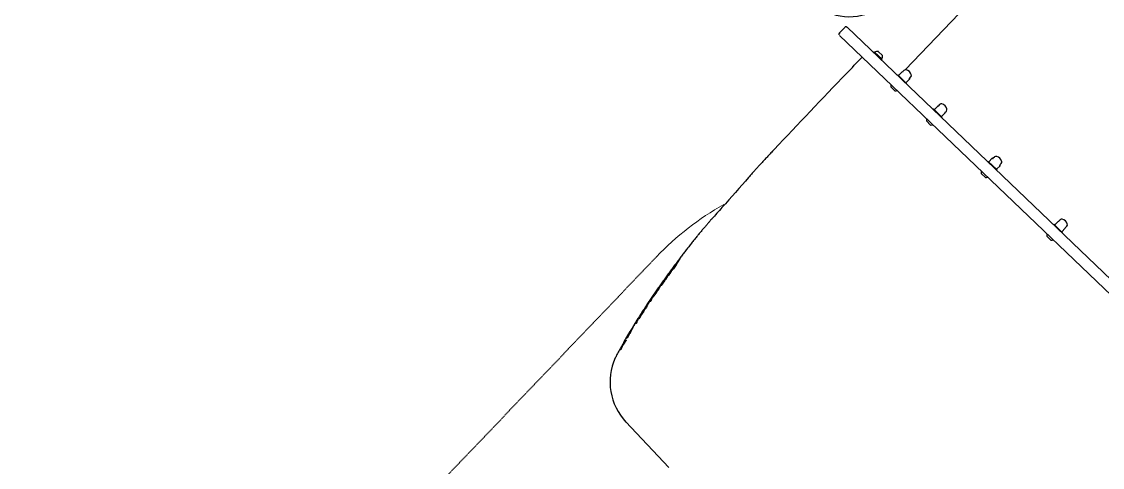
# Model space of a CAD drawing. Header units: millimetres. Extents: x 246416442 to 246896683, y 7418963194 to 7419503218.
# Drawn here: x 246833093 to 246834943, y 7419440846 to 7419441608 of the extents above; entities that cross this region are included whole.
import ezdxf

# ---------------------------------------------------------------- set-up
doc = ezdxf.new("R2010")
doc.units = ezdxf.units.MM
doc.linetypes.add('HIDDEN', pattern=[9.525, 6.35, -3.175])
for name, color, linetype in [('L-HS-CONCRETE PATH', 2, 'Continuous'), ('L-X-E-PLAY', 9, 'Continuous'), ('L-X-E-PLAY (FallZone)', 252, 'HIDDEN')]:
    doc.layers.add(name, color=color, linetype=linetype)

# ---------------------------------------------------------------- blocks, each defined once
blk = doc.blocks.new('Kubus Triple - Moduplay')
at = {"layer": 'L-X-E-PLAY', "lineweight": 25}
for p, q in [((-142157.1, -700479.5), (-142297.1, -700583.1)), ((-141789.1, -701329.2), (-142397.9, -700505.9)), ((-142386.8, -700493.9), (-142397.3, -700501.7)), ((-142382.6, -700494.5), (-141773.8, -701317.9)), ((-142345.4, -700543.2), (-142346.2, -700543.8)), ((-142332.9, -700560), (-142345.4, -700543.2)), ((-142343.5, -700544.2), (-142344.2, -700544.8)), ((-142343.5, -700544.2), (-142333.4, -700557.9)), ((-142337.3, -700544), (-142331.3, -700552.1)), ((-142334.1, -700558.4), (-142333.4, -700557.9)), ((-142333.7, -700560.6), (-142332.9, -700560)), ((-142299.4, -700583.9), (-142302.1, -700585.9)), ((-142311.2, -700589.5), (-142312, -700590.1)), ((-142298.7, -700606.4), (-142311.2, -700589.5)), ((-142303.1, -700585.7), (-142310, -700590.7)), ((-142302.8, -700585.7), (-142302.8, -700585.7)), ((-142302.8, -700585.7), (-142302.8, -700585.7)), ((-142299.5, -700604.9), (-142292.7, -700599.8)), ((-142292.6, -700598.8), (-142289.8, -700596.7)), ((-142292.6, -700599.5), (-142292.6, -700599.5)), ((-142320.5, -700615.6), (-142326.4, -700607.6)), ((-142299.5, -700606.9), (-142298.7, -700606.4)), ((-142261, -700657.3), (-142261.8, -700657.9)), ((-142248.6, -700674.2), (-142261, -700657.3)), ((-142252.9, -700653.6), (-142259.7, -700658.7)), ((-142249.2, -700651.7), (-142252, -700653.8)), ((-142270.3, -700683.5), (-142276.3, -700675.4)), ((-142249.4, -700672.6), (-142242.6, -700667.5)), ((-142249.3, -700674.8), (-142248.6, -700674.2)), ((-142242.5, -700666.6), (-142239.7, -700664.5)), ((-142183.9, -700761.7), (-142184.6, -700762.2)), ((-142171.4, -700778.6), (-142183.9, -700761.7)), ((-142176.1, -700757.5), (-142182.9, -700762.6)), ((-142172.1, -700756), (-142174.4, -700757.7)), ((-142164.9, -700770.6), (-142162.5, -700768.9)), ((-142193.2, -700787.8), (-142199.1, -700779.8)), ((-142172.2, -700779.1), (-142171.4, -700778.6)), ((-142172, -700777.4), (-142165.1, -700772.3)), ((-142758.5, -700862.3), (-142758.6, -700862.3)), ((-142750.7, -700855.2), (-142750.6, -700855.4)), ((-142745.5, -700849.7), (-142747.5, -700852)), ((-142744.4, -700849), (-142744.5, -700849)), ((-142742.2, -700847.2), (-142742.1, -700847.3)), ((-142775.1, -700878.5), (-142775.1, -700878.4)), ((-142768.1, -700872.3), (-142768, -700872.5)), ((-142079.6, -700881), (-142082.6, -700883.2)), ((-142792.3, -700896.3), (-142792.3, -700896.3)), ((-142784, -700888.2), (-142783.9, -700888.4)), ((-142091.5, -700886.6), (-142092.2, -700887.2)), ((-142079, -700903.5), (-142091.5, -700886.6)), ((-142083.2, -700883.2), (-142090, -700888.2)), ((-142080.1, -700901.7), (-142073.2, -700896.6)), ((-142073.1, -700896.1), (-142070.1, -700893.9)), ((-142809.9, -700915.5), (-142810, -700915.5)), ((-142100.8, -700912.8), (-142106.7, -700904.7)), ((-142079.8, -700904.1), (-142079, -700903.5)), ((-142824.1, -700930), (-142825.2, -700931.2)), ((-142823.6, -700929.8), (-142823.6, -700929.8)), ((-142815.3, -700921.5), (-142815.2, -700921.6)), ((-142841.2, -700950.3), (-142841.1, -700950.5)), ((-142839.1, -700947.6), (-142839.5, -700948)), ((-142837.1, -700945.6), (-142837.1, -700945.6)), ((-142850.4, -700960.5), (-142850.5, -700961.4)), ((-142850.5, -700961.6), (-142850.3, -700961.7)), ((-142870.6, -701095.7), (-142811.7, -701184.7))]:
    blk.add_line(p, q, dxfattribs=at)
for centre, radius, start, end in [((-142395.5, -700504.1), 3, 126.4798, 216.4798), ((-142385, -700496.3), 3, 36.4798, 126.4798), ((-142340, -700556.1), 12.4, 77.5582, 106.4798), ((-164495.4, -670645), 37201.6, 306.442, 306.50202), ((-142343.7, -700551.1), 12.4, 326.4798, 355.4014), ((-131069.7, -715936.2), 19088.5, 126.40059, 126.93866), ((-142297, -700587.1), 4, 64.0131, 126.4798), ((-142300.8, -700594.9), 12.7, 8.9465, 64.0131), ((-142308.8, -700584.2), 6, 216.4798, 244.2813), ((-142308.8, -700584.2), 6, 249.1633, 265.2561), ((-142309.8, -700590.9), 0.25, 126.4798, 216.4798), ((-142303, -700585.9), 0.25, 38.9249, 126.4798), ((-142292.8, -700599.6), 0.25, 306.4798, 34.0658), ((-142292.2, -700593.5), 4, 306.4798, 8.9465), ((-142314.1, -700608.6), 12.4, 157.249, 175.4014), ((-142317.8, -700603.5), 12.4, 257.5582, 275.7106), ((-142299.7, -700604.7), 0.25, 216.4798, 306.4798), ((-142259.6, -700658.9), 0.25, 126.4798, 216.4798), ((-142252.8, -700653.8), 0.25, 38.9602, 126.4798), ((-142252.2, -700653.4), 0.437, 220.7484, 289.6447), ((-142246.8, -700654.9), 4, 64.0131, 126.4798), ((-142250.6, -700662.7), 12.7, 8.9465, 64.0131), ((-142263.9, -700676.4), 12.4, 157.2623, 175.4014), ((-142249.6, -700672.4), 0.25, 216.4798, 306.4798), ((-142242.4, -700666.8), 0.172, 123.1397, 131.8025), ((-142242.2, -700666.9), 0.438, 143.3936, 212.1868), ((-142242.8, -700667.3), 0.25, 306.4798, 34.0329), ((-142242.1, -700661.3), 4, 306.4798, 8.9465), ((-142267.6, -700671.4), 12.4, 257.5582, 275.6984), ((-142182.8, -700762.8), 0.25, 126.4798, 216.4798), ((-142175.9, -700757.7), 0.25, 38.8185, 126.4798), ((-142175, -700756.9), 0.984, 238.9264, 247.6598), ((-142175, -700756.9), 0.984, 261.695, 305.97), ((-142169.7, -700759.2), 4, 64.0131, 126.4798), ((-142173.5, -700767), 12.7, 8.9465, 64.0131), ((-142164.9, -700765.7), 4, 306.4798, 8.9465), ((-142186.8, -700780.8), 12.4, 157.249, 175.4014), ((-142190.5, -700775.7), 12.4, 257.5582, 275.7106), ((-142172.1, -700777.1), 0.25, 216.4798, 306.4798), ((-142164.3, -700771.4), 0.983, 126.9757, 193.7092), ((-142165.3, -700772.1), 0.25, 306.4798, 34.1649), ((-142698.8, -700877.9), 53.3, 135.6647, 136.8353), ((-142698.8, -700877.9), 53.3, 132.5643, 133.647), ((-142728.6, -700899.1), 47.7, 129.6291, 145.886), ((-142784.4, -700838.6), 35.5, 315.1755, 325.9263), ((-142912.2, -700710.7), 216.9, 317.6652, 318.3209), ((-142750.6, -700855.1), 0.208, 137.8807, 215.8804), ((-142742, -700847), 0.203, 144.0092, 216.6222), ((-142742.3, -700847.4), 0.189, 331.8324, 37.8639), ((-141949.2, -701700.4), 1165.5, 135.157, 135.253), ((-142805.9, -700855.1), 39.2, 317.8969, 327.2892), ((-142751.1, -700883.3), 20, 147.4361, 147.6554), ((-142077.3, -700884.2), 4, 64.0131, 126.4798), ((-142081.1, -700892), 12.7, 8.9465, 64.0131), ((-142803.7, -700886.9), 15.4, 317.5101, 329.1002), ((-142799.1, -700875.8), 19.9, 304.5306, 320.1015), ((-142771.8, -700895.4), 13.9, 149.9054, 150.2379), ((-142089.9, -700888.4), 0.25, 126.4798, 216.4798), ((-142083, -700883.4), 0.25, 39.0461, 126.4798), ((-142073.4, -700896.4), 0.25, 306.4798, 33.9527), ((-142072.5, -700890.7), 4, 306.4798, 8.9465), ((-142056.7, -701609.5), 1024.5, 137.3669, 137.4646), ((-142826.7, -700899.2), 23.7, 318.2397, 335.8302), ((-142791.9, -700924.4), 20.4, 134.4081, 139.8873), ((-142793.6, -700922.9), 17.6, 134.675, 141.547), ((-142094.4, -700905.7), 12.4, 157.249, 175.4014), ((-142098.1, -700900.7), 12.4, 257.5582, 275.7106), ((-142080.2, -700901.5), 0.25, 216.4798, 306.4798), ((-143018, -700763.7), 255.5, 317.9084, 318.8602), ((-142835, -700919.8), 16, 321.6854, 340.5897), ((-142783.5, -701036.9), 102.9, 125.1934, 127.3166), ((-142830.5, -700964.7), 18.2, 140.1786, 143.1127), ((-142844.1, -700950.4), 2.7, 307.5644, 315.3419), ((-142857, -700937.3), 21.1, 314.798, 318.3875), ((-142916.5, -700885.5), 100, 318.8065, 321.5036), ((-142036.6, -701631.7), 1054.5, 139.5856, 139.7101), ((-142878.1, -700954.6), 26.4, 318.47, 320.3846), ((-142920.1, -700920.2), 80.7, 320.5844, 322.3561), ((-142966.6, -700887.4), 137.6, 323.3802, 325.9906), ((-142849.6, -700966.5), 3.61, 141.37, 144.4345), ((-142848.9, -700967), 4.5, 137.9371, 141.9817), ((-142851.8, -700964.4), 0.572, 134.7722, 137.5366), ((-142850.3, -700961.5), 0.194, 170.5178, 217.5553), ((-142850.5, -700961.9), 0.188, 351.0863, 37.7507), ((-142861.9, -700949), 17.4, 316.802, 319.0609), ((-142787.5, -701040.6), 99.8, 145.8307, 213.5283), ((-142789.7, -701039), 97, 142.1607, 145.8482)]:
    blk.add_arc(centre, radius, start, end, dxfattribs=at)
for centre, major_axis, ratio, start_param, end_param in [((-142265.3, -700062.2), (120.9, 412.7), 0.457107, 0, 3.605419), ((-142302, -700585.1), (0.755, 0.656), 0.954529, 3.107317, 3.140544), ((-142302.7, -700585.1), (-0.585, 0.811), 0.952632, 3.139678, 3.154152), ((-142291.8, -700598.9), (0.848, 0.529), 0.954529, 3.161322, 3.175868), ((-142251.8, -700653), (0.761, 0.649), 0.94044, 3.117559, 3.152367), ((-142241.7, -700666.6), (0.843, 0.538), 0.94044, 3.131176, 3.165626), ((-142174.9, -700756.9), (0.393, 0.919), 0.998924, 2.652879, 3.456904), ((-142164.3, -700771.4), (0.994, 0.106), 0.998924, 3.270036, 3.630306), ((-142082, -700882.6), (0.77, 0.639), 0.907571, 3.131774, 3.142084), ((-142819.7, -700925.2), (0.178, -0.091), 0.977433, 3.14411, 3.164846), ((-142840.8, -700949.9), (0.153, -0.129), 0.121037, 3.147202, 3.19557), ((-142850.2, -700960.5), (0.198, -0.031), 0.994438, 3.144188, 3.259065)]:
    blk.add_ellipse(centre, major_axis=major_axis, ratio=ratio, start_param=start_param, end_param=end_param, dxfattribs=at)
at = {"layer": 'L-X-E-PLAY', "lineweight": 15}
blk.add_ellipse((-142474, -701227.8), major_axis=(-402, -297.3), ratio=0.999483, start_param=4.418982, end_param=4.712389, dxfattribs=at)
at = {"layer": 'L-X-E-PLAY', "lineweight": 25}
for points, knots in [([(-142302.1, -700585.9), (-142302.1, -700585.9), (-142302.1, -700585.9), (-142302.1, -700585.9), (-142302.1, -700585.9), (-142302.2, -700585.9), (-142302.2, -700585.9), (-142302.2, -700585.9), (-142302.3, -700585.9), (-142302.3, -700585.9), (-142302.4, -700585.9), (-142302.5, -700585.9), (-142302.5, -700585.9), (-142302.6, -700585.9), (-142302.7, -700585.8), (-142302.7, -700585.8), (-142302.8, -700585.8), (-142302.8, -700585.7), (-142302.8, -700585.7)], [0, 0, 0, 0, 0.039572, 0.1227, 0.204475, 0.285892, 0.352597, 0.41573, 0.476391, 0.541418, 0.604942, 0.667982, 0.731108, 0.794817, 0.859065, 0.922757, 0.984132, 1, 1, 1, 1]), ([(-142292.6, -700599.5), (-142292.6, -700599.4), (-142292.6, -700599.4), (-142292.7, -700599.4), (-142292.7, -700599.3), (-142292.7, -700599.3), (-142292.7, -700599.2), (-142292.7, -700599.1), (-142292.7, -700599), (-142292.7, -700599), (-142292.7, -700598.9), (-142292.7, -700598.9), (-142292.7, -700598.9), (-142292.7, -700598.8), (-142292.6, -700598.8), (-142292.6, -700598.8), (-142292.6, -700598.8), (-142292.6, -700598.8), (-142292.6, -700598.8)], [0, 0, 0, 0, 0.01379, 0.070467, 0.130181, 0.192608, 0.256665, 0.320713, 0.38357, 0.445337, 0.506708, 0.568365, 0.631348, 0.696886, 0.766497, 0.843673, 0.923821, 1, 1, 1, 1]), ([(-142252, -700653.8), (-142252.1, -700653.8), (-142252.1, -700653.8), (-142252.1, -700653.8), (-142252.1, -700653.8), (-142252.1, -700653.8), (-142252.1, -700653.8)], [0, 0, 0, 0, 0.3478016, 0.7208141, 0.9982689, 1, 1, 1, 1]), ([(-142541.1, -700679.2), (-142541.9, -700679.7), (-142543.5, -700680.9), (-142546.3, -700683), (-142549.4, -700685.3), (-142552.4, -700687.6), (-142555.4, -700689.9), (-142558.4, -700692.1), (-142561.2, -700694.3), (-142564, -700696.4), (-142566.7, -700698.5), (-142569.3, -700700.5), (-142571.9, -700702.5), (-142574.3, -700704.4), (-142576.8, -700706.4), (-142579.1, -700708.2), (-142581.5, -700710.1), (-142583.9, -700712.1), (-142586.5, -700714.1), (-142589.4, -700716.4), (-142609.3, -700732.4), (-142634.7, -700752.7), (-142660.9, -700773.7), (-142668.1, -700779.5), (-142669.1, -700780.2)], [0, 0, 0, 0, 0.015424, 0.039489, 0.06318, 0.086519, 0.109527, 0.132221, 0.154191, 0.175517, 0.196265, 0.216493, 0.23625, 0.255578, 0.274512, 0.293078, 0.310912, 0.329595, 0.350254, 0.372068, 0.397689, 0.820626, 0.979227, 1, 1, 1, 1]), ([(-142669.1, -700780.2), (-142670.6, -700781.4), (-142673.1, -700783.4), (-142677.6, -700787.1), (-142682.2, -700790.9), (-142687.2, -700795), (-142692.2, -700799.3), (-142697.3, -700803.7), (-142702.5, -700808.4), (-142707.9, -700813.2), (-142713.4, -700818.2), (-142718.8, -700823.2), (-142724.3, -700828.2), (-142730, -700833.4), (-142735.7, -700838.7), (-142741.4, -700844.1), (-142747.3, -700849.6), (-142753.1, -700855.3), (-142759.1, -700861), (-142765, -700866.8), (-142771, -700872.8), (-142777, -700878.8), (-142783.1, -700884.9), (-142789.1, -700891.1), (-142795.2, -700897.4), (-142801.2, -700903.8), (-142807.3, -700910.4), (-142813.4, -700917), (-142819.4, -700923.6), (-142825.5, -700930.4), (-142831.5, -700937.2), (-142837.5, -700944.1), (-142843.3, -700951), (-142849.2, -700958), (-142854.9, -700965), (-142860.8, -700972.4), (-142864.3, -700976.8), (-142866.3, -700979.5)], [0, 0, 0, 0, 0.024973, 0.050864, 0.078799, 0.107426, 0.135967, 0.164481, 0.192963, 0.222486, 0.252778, 0.280314, 0.309157, 0.337978, 0.366798, 0.395642, 0.424463, 0.453249, 0.482036, 0.51079, 0.53961, 0.568371, 0.597098, 0.625818, 0.654557, 0.68334, 0.712196, 0.741141, 0.770054, 0.799005, 0.827863, 0.856453, 0.885061, 0.913749, 0.942526, 0.971423, 1, 1, 1, 1]), ([(-142733.5, -700837.8), (-142733.8, -700838.1), (-142735.2, -700839.7), (-142737.9, -700842.7), (-142740.3, -700845.4), (-142741.6, -700847), (-142741.9, -700847.3), (-142742, -700847.4), (-142742.1, -700847.5), (-142742.2, -700847.6), (-142742.3, -700847.7), (-142742.3, -700847.8), (-142742.4, -700847.9), (-142742.5, -700848), (-142742.6, -700848.1), (-142742.7, -700848.2), (-142742.8, -700848.3), (-142742.8, -700848.3)], [0, 0, 0, 0, 0.103052, 0.465879, 0.850461, 0.896133, 0.918516, 0.929645, 0.937623, 0.945335, 0.95351, 0.961366, 0.968988, 0.976409, 0.98409, 0.992197, 1, 1, 1, 1]), ([(-142740.2, -700843.9), (-142740.2, -700843.9), (-142740.2, -700843.9), (-142740.2, -700843.9), (-142740.2, -700843.9), (-142740.2, -700843.9), (-142740.2, -700844), (-142740.3, -700844), (-142740.3, -700844.1), (-142740.4, -700844.2), (-142740.5, -700844.3), (-142740.7, -700844.6), (-142741, -700845.1), (-142741.5, -700845.8), (-142741.9, -700846.4), (-142742.1, -700846.8), (-142742.2, -700846.9)], [0, 0, 0, 0, 0.003383, 0.010861, 0.019608, 0.027143, 0.036463, 0.045832, 0.068263, 0.095449, 0.145932, 0.200724, 0.401408, 0.620777, 0.901522, 1, 1, 1, 1]), ([(-142733, -700837.1), (-142733, -700837.1), (-142733, -700837.1), (-142733, -700837.1), (-142733, -700837.1), (-142733, -700837.2), (-142733, -700837.2), (-142733.1, -700837.2), (-142733.1, -700837.3), (-142733.1, -700837.3), (-142733.2, -700837.4), (-142733.2, -700837.4), (-142733.3, -700837.5), (-142733.3, -700837.6), (-142733.4, -700837.6), (-142733.4, -700837.7), (-142733.4, -700837.7)], [0, 0, 0, 0, 0.018749, 0.067519, 0.124648, 0.189877, 0.262051, 0.339541, 0.420843, 0.504586, 0.593399, 0.68873, 0.790613, 0.874888, 0.950019, 1, 1, 1, 1]), ([(-142758.6, -700862.3), (-142758.6, -700862.3), (-142758.6, -700862.3), (-142758.6, -700862.3), (-142758.6, -700862.2), (-142758.7, -700862.2), (-142758.7, -700862.2), (-142758.8, -700862.2), (-142758.8, -700862.2), (-142758.8, -700862.2), (-142758.9, -700862.2), (-142758.9, -700862.3), (-142759, -700862.3), (-142759, -700862.3), (-142759, -700862.3), (-142759.1, -700862.3)], [0, 0, 0, 0, 0.031783, 0.081527, 0.130415, 0.179294, 0.229626, 0.283386, 0.333948, 0.415983, 0.511482, 0.634044, 0.794865, 0.923341, 1, 1, 1, 1]), ([(-142758.4, -700862.4), (-142758.4, -700862.4), (-142758.4, -700862.4), (-142758.4, -700862.4), (-142758.4, -700862.4), (-142758.4, -700862.4), (-142758.5, -700862.4), (-142758.5, -700862.4), (-142758.5, -700862.4), (-142758.5, -700862.3), (-142758.5, -700862.3)], [0, 0, 0, 0, 0.143594, 0.289851, 0.421015, 0.542374, 0.658998, 0.784867, 0.909323, 1, 1, 1, 1]), ([(-142754.7, -700859.8), (-142754.8, -700859.8), (-142754.8, -700859.9), (-142755, -700860), (-142755.1, -700860.1), (-142755.2, -700860.2), (-142755.3, -700860.3), (-142755.3, -700860.3), (-142755.4, -700860.4), (-142755.5, -700860.5), (-142755.6, -700860.5), (-142755.6, -700860.6), (-142755.7, -700860.7), (-142755.8, -700860.7), (-142755.8, -700860.7), (-142755.9, -700860.8), (-142755.9, -700860.8), (-142755.9, -700860.8), (-142756, -700860.8), (-142756, -700860.8), (-142756, -700860.9), (-142756, -700860.9), (-142756, -700860.9)], [0, 0, 0, 0, 0.054482, 0.112525, 0.16986, 0.226575, 0.282084, 0.336179, 0.389912, 0.443444, 0.496927, 0.550496, 0.604237, 0.658147, 0.713543, 0.768521, 0.822328, 0.87444, 0.917963, 0.95723, 0.991513, 1, 1, 1, 1]), ([(-142751.8, -700856.8), (-142751.9, -700856.9), (-142752.1, -700857), (-142752.4, -700857.4), (-142752.6, -700857.6), (-142753.1, -700858.1), (-142753.3, -700858.3), (-142754, -700859), (-142754.4, -700859.4), (-142754.7, -700859.8)], [0, 0, 0, 0, 0.125873, 0.125873, 0.354914, 0.354914, 0.583955, 0.583955, 1, 1, 1, 1]), ([(-142747.6, -700850.9), (-142747.6, -700850.9), (-142747.6, -700850.9), (-142747.6, -700850.9), (-142747.6, -700850.9), (-142747.6, -700850.9), (-142747.6, -700850.9), (-142747.7, -700851), (-142747.7, -700851), (-142747.7, -700851.1), (-142747.8, -700851.1), (-142747.9, -700851.2), (-142748, -700851.4), (-142748.1, -700851.5), (-142748.3, -700851.9), (-142748.8, -700852.4), (-142749.4, -700853.2), (-142750, -700854.1), (-142750.5, -700854.6), (-142750.7, -700855)], [0, 0, 0, 0, 0.0016758, 0.0083242, 0.016222, 0.0254509, 0.0360068, 0.0478375, 0.0608982, 0.0752278, 0.0909219, 0.1117389, 0.1369021, 0.1746919, 0.220259, 0.3854691, 0.5634064, 0.7788237, 1, 1, 1, 1]), ([(-142750.6, -700853.7), (-142750.3, -700853.4), (-142750, -700853), (-142749.4, -700852.4), (-142749.2, -700852.2), (-142748.9, -700852), (-142748.9, -700851.9), (-142748.8, -700851.9)], [0, 0, 0, 0, 0.553941, 0.553941, 0.940907, 0.940907, 1, 1, 1, 1]), ([(-142750.6, -700855.4), (-142750.6, -700855.4), (-142750.6, -700855.4), (-142750.6, -700855.4), (-142750.6, -700855.4), (-142750.6, -700855.4)], [0, 0, 0, 0, 0.032131, 0.540719, 1, 1, 1, 1]), ([(-142749.2, -700853), (-142749.3, -700853.1), (-142749.4, -700853.1), (-142749.6, -700853.4), (-142749.8, -700853.6), (-142750, -700853.8)], [0, 0, 0, 0, 0.257267, 0.257267, 1, 1, 1, 1]), ([(-142747.5, -700852), (-142748.1, -700852.6), (-142748.6, -700853.2), (-142749.1, -700853.8), (-142749.2, -700853.8), (-142749.2, -700853.9)], [0, 0, 0, 0, 0.9406801, 0.9406801, 1, 1, 1, 1]), ([(-142745.3, -700850.8), (-142745.4, -700850.8), (-142745.4, -700850.9), (-142745.5, -700851), (-142745.6, -700851.1), (-142745.7, -700851.2), (-142745.8, -700851.3), (-142745.9, -700851.4), (-142746, -700851.4), (-142746.1, -700851.5), (-142746.1, -700851.6), (-142746.2, -700851.6), (-142746.3, -700851.7), (-142746.3, -700851.7), (-142746.4, -700851.7), (-142746.4, -700851.8), (-142746.5, -700851.8), (-142746.5, -700851.8), (-142746.5, -700851.8), (-142746.5, -700851.8), (-142746.5, -700851.9), (-142746.5, -700851.9), (-142746.5, -700851.9)], [0, 0, 0, 0, 0.055929, 0.114609, 0.165064, 0.218327, 0.271671, 0.325326, 0.379222, 0.433272, 0.487368, 0.541348, 0.595053, 0.648289, 0.7008, 0.752384, 0.806277, 0.856812, 0.903184, 0.944551, 0.980323, 1, 1, 1, 1]), ([(-142742.8, -700848.3), (-142743.1, -700848.6), (-142743.3, -700848.9), (-142743.9, -700849.4), (-142744.2, -700849.8), (-142744.8, -700850.3), (-142745.1, -700850.6), (-142745.3, -700850.8)], [0, 0, 0, 0, 0.312608, 0.312608, 0.668898, 0.668898, 1, 1, 1, 1]), ([(-142744.5, -700849), (-142744.5, -700849), (-142744.5, -700849), (-142744.5, -700848.9), (-142744.5, -700848.9), (-142744.6, -700848.9), (-142744.6, -700848.9), (-142744.6, -700848.9), (-142744.7, -700848.9), (-142744.7, -700848.9), (-142744.7, -700848.9), (-142744.7, -700848.9), (-142744.7, -700848.9), (-142744.8, -700849), (-142744.8, -700849), (-142744.8, -700849), (-142744.8, -700849), (-142744.9, -700849.1), (-142744.9, -700849.1), (-142744.9, -700849.1), (-142745, -700849.2), (-142745, -700849.2), (-142745.1, -700849.2), (-142745.1, -700849.3), (-142745.1, -700849.3), (-142745.1, -700849.3), (-142745.1, -700849.3)], [0, 0, 0, 0, 0.014134, 0.058845, 0.099876, 0.137871, 0.173348, 0.206515, 0.2374, 0.265859, 0.29189, 0.317026, 0.344589, 0.379481, 0.432496, 0.490543, 0.544791, 0.601759, 0.657576, 0.71269, 0.767571, 0.822778, 0.877935, 0.933909, 0.990013, 1, 1, 1, 1]), ([(-142744.2, -700849.1), (-142744.2, -700849.1), (-142744.2, -700849.1), (-142744.2, -700849.1), (-142744.2, -700849.1), (-142744.2, -700849.1), (-142744.2, -700849.1), (-142744.3, -700849.1), (-142744.3, -700849.1), (-142744.3, -700849.1), (-142744.4, -700849.1), (-142744.4, -700849), (-142744.4, -700849), (-142744.4, -700849)], [0, 0, 0, 0, 0.061475, 0.149623, 0.228237, 0.305098, 0.38701, 0.48009, 0.58202, 0.689017, 0.798998, 0.910419, 1, 1, 1, 1]), ([(-142743, -700846.5), (-142743, -700846.4), (-142742.9, -700846.3), (-142742.6, -700846), (-142742.3, -700845.8), (-142742, -700845.5), (-142741.9, -700845.4), (-142741.9, -700845.3)], [0, 0, 0, 0, 0.172201, 0.172201, 0.816041, 0.816041, 1, 1, 1, 1]), ([(-142741.5, -700845.7), (-142741.7, -700845.8), (-142741.8, -700846), (-142742.1, -700846.3), (-142742.4, -700846.5), (-142742.6, -700846.7)], [0, 0, 0, 0, 0.40864, 0.40864, 1, 1, 1, 1]), ([(-142777, -700879.9), (-142777.1, -700880), (-142777.2, -700880.2), (-142777.5, -700880.5), (-142777.7, -700880.7), (-142778.3, -700881.3), (-142778.7, -700881.7), (-142779.6, -700882.6), (-142780, -700883), (-142780.5, -700883.6), (-142780.7, -700883.8), (-142780.9, -700884)], [0, 0, 0, 0, 0.100596, 0.100596, 0.252607, 0.252607, 0.556628, 0.556628, 0.860649, 0.860649, 1, 1, 1, 1]), ([(-142778.9, -700881.5), (-142778.5, -700881), (-142778.1, -700880.6), (-142777.4, -700879.9), (-142777.1, -700879.6), (-142776.5, -700879.1), (-142776.3, -700878.8), (-142774.9, -700877.4), (-142773.8, -700876.3), (-142772.5, -700875), (-142772.4, -700874.9), (-142772.2, -700874.7), (-142772.1, -700874.6), (-142772, -700874.5)], [0, 0, 0, 0, 0.172934, 0.172934, 0.294687, 0.294687, 0.416439, 0.416439, 0.903449, 0.903449, 0.964325, 0.964325, 1, 1, 1, 1]), ([(-142775.1, -700878.4), (-142775.1, -700878.4), (-142775.2, -700878.4), (-142775.2, -700878.4), (-142775.2, -700878.4), (-142775.3, -700878.3), (-142775.3, -700878.3), (-142775.3, -700878.3), (-142775.4, -700878.4), (-142775.4, -700878.4), (-142775.4, -700878.4), (-142775.4, -700878.4), (-142775.4, -700878.4), (-142775.5, -700878.4), (-142775.5, -700878.4), (-142775.5, -700878.5), (-142775.5, -700878.5), (-142775.6, -700878.5), (-142775.6, -700878.5), (-142775.6, -700878.5)], [0, 0, 0, 0, 0.053489, 0.120877, 0.182917, 0.240579, 0.294477, 0.344835, 0.391612, 0.434548, 0.474142, 0.513819, 0.557812, 0.618059, 0.719143, 0.805251, 0.896135, 0.983863, 1, 1, 1, 1]), ([(-142774.9, -700878.5), (-142774.9, -700878.5), (-142774.9, -700878.5), (-142774.9, -700878.5), (-142774.9, -700878.5), (-142774.9, -700878.5), (-142774.9, -700878.5), (-142775, -700878.5), (-142775, -700878.5), (-142775, -700878.5), (-142775.1, -700878.5), (-142775.1, -700878.5), (-142775.1, -700878.5), (-142775.1, -700878.5)], [0, 0, 0, 0, 0.0597179, 0.1454912, 0.2236007, 0.3001942, 0.3826852, 0.4763703, 0.5784477, 0.6853395, 0.7950406, 0.9060602, 1, 1, 1, 1]), ([(-142771, -700873.6), (-142771, -700873.6), (-142771, -700873.6), (-142771, -700873.7), (-142771, -700873.7), (-142771, -700873.7), (-142771, -700873.7), (-142771, -700873.7), (-142771.1, -700873.8), (-142771.1, -700873.9), (-142771.2, -700873.9), (-142771.8, -700874.8), (-142772.3, -700875.5), (-142772.9, -700876.3)], [0, 0, 0, 0, 0.002963, 0.012167, 0.023242, 0.036271, 0.05135, 0.068583, 0.088237, 0.110956, 0.138304, 0.175193, 1, 1, 1, 1]), ([(-142768.8, -700873.4), (-142768.8, -700873.5), (-142768.9, -700873.6), (-142769.1, -700873.7), (-142769.3, -700873.9), (-142769.4, -700874.1), (-142769.6, -700874.2), (-142769.7, -700874.3), (-142769.9, -700874.5), (-142770, -700874.6), (-142770.2, -700874.7), (-142770.3, -700874.9), (-142770.4, -700875), (-142770.6, -700875.1), (-142770.7, -700875.2), (-142770.8, -700875.3), (-142770.9, -700875.4), (-142771, -700875.4), (-142771.1, -700875.5), (-142771.2, -700875.6), (-142771.3, -700875.7), (-142771.4, -700875.7), (-142771.4, -700875.8), (-142771.5, -700875.8), (-142771.6, -700875.9), (-142771.6, -700875.9), (-142771.7, -700876), (-142771.7, -700876), (-142771.8, -700876), (-142771.8, -700876), (-142771.8, -700876), (-142771.8, -700876), (-142771.8, -700876), (-142771.8, -700876), (-142771.8, -700876)], [0, 0, 0, 0, 0.033366, 0.067221, 0.100596, 0.133752, 0.166698, 0.199476, 0.232129, 0.264698, 0.297225, 0.329751, 0.362096, 0.39435, 0.426995, 0.45995, 0.493127, 0.526427, 0.559742, 0.592924, 0.626105, 0.660296, 0.694704, 0.729355, 0.764257, 0.799404, 0.834766, 0.865387, 0.897672, 0.926214, 0.952885, 0.977346, 0.99944, 1, 1, 1, 1]), ([(-142759.2, -700863.6), (-142759.6, -700864), (-142760, -700864.5), (-142761, -700865.5), (-142761.5, -700866.1), (-142762.6, -700867.3), (-142763.2, -700867.9), (-142764.9, -700869.6), (-142766.1, -700870.8), (-142767.6, -700872.3), (-142768.1, -700872.8), (-142768.7, -700873.3), (-142768.7, -700873.4), (-142768.8, -700873.4)], [0, 0, 0, 0, 0.14387, 0.14387, 0.311509, 0.311509, 0.479147, 0.479147, 0.814425, 0.814425, 0.982063, 0.982063, 1, 1, 1, 1]), ([(-142766.3, -700870.6), (-142766.3, -700870.6), (-142766.3, -700870.6), (-142766, -700870.3), (-142765.8, -700870), (-142764.8, -700869.1), (-142764.2, -700868.5), (-142763.2, -700867.5), (-142762.9, -700867.1), (-142762.3, -700866.5), (-142762, -700866.2), (-142761.8, -700865.9)], [0, 0, 0, 0, 0.003568, 0.003568, 0.20309, 0.20309, 0.602135, 0.602135, 0.801657, 0.801657, 1, 1, 1, 1]), ([(-142765.8, -700868.6), (-142765.5, -700868.3), (-142765.2, -700868), (-142764.3, -700867.1), (-142763.8, -700866.5), (-142763.1, -700865.7), (-142762.9, -700865.6), (-142762.8, -700865.5)], [0, 0, 0, 0, 0.298902, 0.298902, 0.864612, 0.864612, 1, 1, 1, 1]), ([(-142799.1, -700902.5), (-142799, -700902.4), (-142798.9, -700902.3), (-142798.5, -700901.8), (-142798.1, -700901.4), (-142796.9, -700900.1), (-142796.1, -700899.2), (-142795.2, -700898.3), (-142795.2, -700898.2), (-142795.2, -700898.2)], [0, 0, 0, 0, 0.052984, 0.052984, 0.358172, 0.358172, 0.968548, 0.968548, 1, 1, 1, 1]), ([(-142792.3, -700896.3), (-142792.3, -700896.3), (-142792.3, -700896.2), (-142792.4, -700896.2), (-142792.4, -700896.2), (-142792.5, -700896.2), (-142792.5, -700896.2), (-142792.5, -700896.2), (-142792.5, -700896.2), (-142792.6, -700896.2), (-142792.6, -700896.2), (-142792.6, -700896.2), (-142792.7, -700896.2), (-142792.7, -700896.3), (-142792.8, -700896.3), (-142792.9, -700896.4), (-142792.9, -700896.4), (-142793, -700896.5), (-142793.1, -700896.5), (-142793.1, -700896.6), (-142793.2, -700896.7), (-142793.3, -700896.8), (-142793.4, -700896.8), (-142793.5, -700896.9), (-142793.6, -700897), (-142793.7, -700897.1), (-142793.8, -700897.2), (-142793.9, -700897.3), (-142794, -700897.4), (-142794.1, -700897.5), (-142794.2, -700897.7), (-142794.4, -700897.8), (-142794.5, -700897.9), (-142794.6, -700898.1), (-142794.8, -700898.2), (-142794.9, -700898.4), (-142795.1, -700898.5), (-142795.2, -700898.7), (-142795.4, -700898.8), (-142795.5, -700899), (-142795.7, -700899.2), (-142795.8, -700899.3), (-142796, -700899.5), (-142796.1, -700899.6), (-142796.2, -700899.7), (-142796.2, -700899.7)], [0, 0, 0, 0, 0.007833, 0.017026, 0.025991, 0.0349, 0.044017, 0.053709, 0.064478, 0.077026, 0.09243, 0.112624, 0.141632, 0.1717, 0.199701, 0.229404, 0.25775, 0.286137, 0.313698, 0.340696, 0.367208, 0.393291, 0.418995, 0.444363, 0.469439, 0.494135, 0.518743, 0.543622, 0.568801, 0.594301, 0.620137, 0.646319, 0.672845, 0.699707, 0.726903, 0.756465, 0.785793, 0.814865, 0.843672, 0.872211, 0.900483, 0.928497, 0.953226, 0.979319, 1, 1, 1, 1]), ([(-142793.9, -700899), (-142794, -700899), (-142794, -700899.1), (-142794.1, -700899.2), (-142794.2, -700899.3), (-142794.3, -700899.4), (-142794.4, -700899.4), (-142794.4, -700899.5), (-142794.5, -700899.6), (-142794.6, -700899.7), (-142794.7, -700899.7), (-142794.7, -700899.8), (-142794.8, -700899.9), (-142794.8, -700899.9), (-142794.9, -700899.9), (-142794.9, -700900), (-142795, -700900), (-142795, -700900), (-142795, -700900), (-142795, -700900), (-142795, -700900), (-142795, -700900)], [0, 0, 0, 0, 0.019555, 0.087886, 0.153848, 0.217478, 0.278904, 0.338275, 0.397369, 0.456179, 0.514516, 0.572195, 0.629039, 0.685593, 0.742747, 0.798979, 0.853743, 0.900148, 0.942164, 0.979193, 1, 1, 1, 1]), ([(-142792.3, -700897.3), (-142792.5, -700897.5), (-142792.7, -700897.7), (-142793, -700898.1), (-142793.2, -700898.3), (-142793.6, -700898.7), (-142793.8, -700898.9), (-142793.9, -700899)], [0, 0, 0, 0, 0.303351, 0.303351, 0.686578, 0.686578, 1, 1, 1, 1]), ([(-142792.1, -700896.4), (-142792.1, -700896.4), (-142792.1, -700896.4), (-142792.1, -700896.4), (-142792.1, -700896.4), (-142792.2, -700896.4), (-142792.2, -700896.4), (-142792.2, -700896.3), (-142792.3, -700896.3), (-142792.3, -700896.3), (-142792.3, -700896.3), (-142792.3, -700896.3)], [0, 0, 0, 0, 0.125944, 0.2655, 0.388431, 0.499919, 0.604846, 0.707521, 0.819775, 0.930558, 1, 1, 1, 1]), ([(-142788.8, -700892.3), (-142788.8, -700892.3), (-142788.8, -700892.3), (-142788.8, -700892.3), (-142788.8, -700892.3), (-142788.8, -700892.3), (-142788.8, -700892.3), (-142788.9, -700892.4), (-142788.9, -700892.4), (-142788.9, -700892.5), (-142788.9, -700892.5), (-142789, -700892.6), (-142789, -700892.7), (-142789.1, -700892.7), (-142789.2, -700892.9), (-142789.7, -700893.6), (-142790.1, -700894.2), (-142790.5, -700894.8)], [0, 0, 0, 0, 0.0018613, 0.0183377, 0.0368729, 0.0575109, 0.0801371, 0.1045251, 0.1304017, 0.1536107, 0.1779519, 0.2047779, 0.2346306, 0.2687592, 0.3100925, 0.3691996, 1, 1, 1, 1]), ([(-142780.9, -700884), (-142780.9, -700884.1), (-142781, -700884.1), (-142781.1, -700884.3), (-142781.2, -700884.4), (-142781.4, -700884.6), (-142781.5, -700884.7), (-142781.6, -700884.9), (-142781.8, -700885), (-142781.9, -700885.2), (-142782, -700885.3), (-142782.1, -700885.5), (-142782.3, -700885.6), (-142782.4, -700885.7), (-142782.5, -700885.9), (-142782.6, -700886), (-142782.7, -700886.1), (-142782.8, -700886.3), (-142782.9, -700886.4), (-142783, -700886.5), (-142783.1, -700886.6), (-142783.2, -700886.8), (-142783.3, -700886.9), (-142783.4, -700887), (-142783.5, -700887.1), (-142783.5, -700887.2), (-142783.6, -700887.3), (-142783.7, -700887.4), (-142783.8, -700887.5), (-142783.8, -700887.6), (-142783.9, -700887.7), (-142783.9, -700887.8), (-142784, -700887.8), (-142784, -700887.9), (-142784, -700888), (-142784, -700888), (-142784, -700888), (-142784, -700888.1), (-142784, -700888.1), (-142784, -700888.1), (-142784, -700888.2), (-142784, -700888.2), (-142784, -700888.2), (-142784, -700888.2)], [0, 0, 0, 0, 0.011557, 0.033302, 0.055219, 0.077243, 0.099766, 0.123706, 0.147845, 0.17218, 0.1967, 0.221388, 0.246197, 0.271326, 0.296888, 0.322886, 0.349361, 0.376356, 0.403913, 0.432074, 0.460879, 0.490369, 0.520585, 0.551562, 0.583638, 0.618374, 0.652374, 0.685738, 0.718598, 0.751096, 0.783404, 0.815718, 0.848282, 0.88145, 0.917266, 0.934955, 0.949555, 0.961767, 0.972307, 0.981774, 0.990623, 0.999173, 1, 1, 1, 1]), ([(-142776.8, -700881.4), (-142777, -700881.6), (-142777.2, -700881.8), (-142777.7, -700882.3), (-142778, -700882.6), (-142778.5, -700883.2), (-142778.8, -700883.5), (-142779.7, -700884.3), (-142780.2, -700884.9), (-142781, -700885.7), (-142781.3, -700886), (-142781.9, -700886.6), (-142782.2, -700886.9), (-142782.9, -700887.7), (-142783.4, -700888.1), (-142783.9, -700888.6)], [0, 0, 0, 0, 0.079871, 0.079871, 0.197654, 0.197654, 0.315437, 0.315437, 0.551004, 0.551004, 0.668787, 0.668787, 0.78657, 0.78657, 1, 1, 1, 1]), ([(-142082.7, -700883.3), (-142082.7, -700883.3), (-142082.7, -700883.3), (-142082.7, -700883.3), (-142082.7, -700883.3), (-142082.7, -700883.3), (-142082.7, -700883.3), (-142082.8, -700883.2), (-142082.8, -700883.2), (-142082.8, -700883.2), (-142082.8, -700883.2), (-142082.8, -700883.2)], [0, 0, 0, 0, 0.019136, 0.177496, 0.363691, 0.479241, 0.599893, 0.720684, 0.85481, 0.94707, 1, 1, 1, 1]), ([(-142082.6, -700883.2), (-142082.6, -700883.2), (-142082.7, -700883.2), (-142082.7, -700883.3), (-142082.7, -700883.3), (-142082.7, -700883.3), (-142082.7, -700883.3)], [0, 0, 0, 0, 0.244845, 0.631511, 0.967326, 1, 1, 1, 1]), ([(-142073.2, -700896.3), (-142073.2, -700896.3), (-142073.2, -700896.3), (-142073.2, -700896.2), (-142073.2, -700896.2), (-142073.2, -700896.2), (-142073.2, -700896.2), (-142073.2, -700896.2), (-142073.2, -700896.1), (-142073.2, -700896.1)], [0, 0, 0, 0, 0.064384, 0.201834, 0.369879, 0.59832, 0.783021, 0.980067, 1, 1, 1, 1]), ([(-142073.2, -700896.2), (-142073.2, -700896.2), (-142073.2, -700896.2), (-142073.2, -700896.2), (-142073.2, -700896.1), (-142073.2, -700896.1), (-142073.1, -700896.1), (-142073.1, -700896.1), (-142073.1, -700896.1)], [0, 0, 0, 0, 0.1338879, 0.2964606, 0.4617371, 0.6344963, 0.826541, 1, 1, 1, 1]), ([(-142809, -700915), (-142809.1, -700915.1), (-142809.2, -700915.3), (-142809.8, -700915.9), (-142810.2, -700916.3), (-142811.1, -700917.3), (-142811.5, -700917.7), (-142812.3, -700918.6), (-142812.7, -700919.1), (-142813.6, -700920), (-142814, -700920.5), (-142815, -700921.6), (-142815.6, -700922.2), (-142816.1, -700922.8)], [0, 0, 0, 0, 0.0458614, 0.0458614, 0.2231143, 0.2231143, 0.4003672, 0.4003672, 0.5776201, 0.5776201, 0.754873, 0.754873, 1, 1, 1, 1]), ([(-142811.6, -700916.9), (-142811.7, -700917), (-142811.8, -700917.1), (-142812.3, -700917.7), (-142812.8, -700918.2), (-142813.4, -700918.8), (-142813.5, -700918.9), (-142813.5, -700919)], [0, 0, 0, 0, 0.128052, 0.128052, 0.874249, 0.874249, 1, 1, 1, 1]), ([(-142810, -700915.5), (-142810, -700915.4), (-142810, -700915.4), (-142810, -700915.4), (-142810, -700915.4), (-142810.1, -700915.4), (-142810.1, -700915.4), (-142810.1, -700915.4), (-142810.2, -700915.4), (-142810.2, -700915.4), (-142810.2, -700915.4), (-142810.2, -700915.4), (-142810.3, -700915.4), (-142810.3, -700915.4), (-142810.3, -700915.4), (-142810.3, -700915.5), (-142810.3, -700915.5), (-142810.4, -700915.5), (-142810.4, -700915.6), (-142810.4, -700915.6), (-142810.4, -700915.6)], [0, 0, 0, 0, 0.03281, 0.097231, 0.156332, 0.211038, 0.262107, 0.309837, 0.354271, 0.395191, 0.432506, 0.468222, 0.507129, 0.555848, 0.63244, 0.715462, 0.794203, 0.876757, 0.956901, 1, 1, 1, 1]), ([(-142809.7, -700915.5), (-142809.7, -700915.5), (-142809.7, -700915.5), (-142809.7, -700915.5), (-142809.7, -700915.5), (-142809.7, -700915.5), (-142809.7, -700915.5), (-142809.8, -700915.5), (-142809.8, -700915.5), (-142809.8, -700915.5), (-142809.9, -700915.5), (-142809.9, -700915.5), (-142809.9, -700915.5), (-142809.9, -700915.5), (-142809.9, -700915.5)], [0, 0, 0, 0, 0.0408551, 0.1288995, 0.2058041, 0.2800765, 0.3575524, 0.4456902, 0.5434223, 0.6466914, 0.753291, 0.8616023, 0.9791144, 1, 1, 1, 1]), ([(-142804.4, -700910.1), (-142804.4, -700910.1), (-142804.5, -700910.2), (-142804.6, -700910.3), (-142804.7, -700910.4), (-142804.8, -700910.5), (-142804.9, -700910.6), (-142804.9, -700910.6), (-142805, -700910.7), (-142805.1, -700910.8), (-142805.1, -700910.8), (-142805.2, -700910.9), (-142805.2, -700910.9), (-142805.3, -700910.9), (-142805.3, -700911), (-142805.3, -700911), (-142805.4, -700911), (-142805.4, -700911), (-142805.4, -700911), (-142805.4, -700911), (-142805.4, -700911)], [0, 0, 0, 0, 0.066134, 0.134202, 0.200268, 0.264512, 0.327138, 0.388369, 0.448434, 0.507522, 0.565381, 0.623223, 0.681255, 0.739282, 0.796946, 0.853673, 0.902522, 0.946942, 0.985695, 1, 1, 1, 1]), ([(-142805, -700908.9), (-142805, -700908.9), (-142805, -700908.9), (-142805, -700908.9), (-142805, -700908.9), (-142805, -700908.9), (-142805.1, -700908.9), (-142805.1, -700908.9), (-142805.1, -700908.9)], [0, 0, 0, 0, 0.020469, 0.199084, 0.411479, 0.660666, 0.947461, 1, 1, 1, 1]), ([(-142802.8, -700908.3), (-142803, -700908.6), (-142803.4, -700908.9), (-142803.9, -700909.5), (-142804.1, -700909.7), (-142804.3, -700910), (-142804.4, -700910), (-142804.4, -700910.1)], [0, 0, 0, 0, 0.53758, 0.53758, 0.904085, 0.904085, 1, 1, 1, 1]), ([(-142797.2, -700900.9), (-142797.3, -700900.9), (-142797.3, -700901), (-142797.5, -700901.1), (-142797.6, -700901.3), (-142797.7, -700901.4), (-142797.8, -700901.6), (-142798, -700901.7), (-142798.1, -700901.8), (-142798.2, -700902), (-142798.3, -700902.1), (-142798.5, -700902.3), (-142798.6, -700902.4), (-142798.7, -700902.5), (-142798.8, -700902.7), (-142798.9, -700902.8), (-142799, -700902.9), (-142799, -700903), (-142799.1, -700903.1), (-142799.2, -700903.2), (-142799.3, -700903.3), (-142799.3, -700903.4), (-142799.4, -700903.5), (-142799.5, -700903.6), (-142799.5, -700903.6), (-142799.6, -700903.7), (-142799.6, -700903.8), (-142799.7, -700903.9), (-142799.9, -700904.2), (-142800.1, -700904.5), (-142800.7, -700905.4), (-142801.2, -700906.1), (-142801.6, -700906.8), (-142801.7, -700906.9), (-142801.7, -700907), (-142801.8, -700907.1), (-142801.8, -700907.1), (-142801.9, -700907.2), (-142801.9, -700907.3), (-142802, -700907.3), (-142802, -700907.4), (-142802.1, -700907.5), (-142802.1, -700907.6), (-142802.2, -700907.6), (-142802.3, -700907.7), (-142802.4, -700907.8), (-142802.4, -700907.9), (-142802.5, -700908), (-142802.6, -700908.1), (-142802.7, -700908.2), (-142802.7, -700908.3), (-142802.8, -700908.3)], [0, 0, 0, 0, 0.005904, 0.016233, 0.026765, 0.037527, 0.048544, 0.059839, 0.071437, 0.083355, 0.095309, 0.106981, 0.118529, 0.129976, 0.141349, 0.152674, 0.163976, 0.175266, 0.186479, 0.19779, 0.209206, 0.220764, 0.232504, 0.244467, 0.2567, 0.269221, 0.281606, 0.310342, 0.34505, 0.422396, 0.498015, 0.802461, 0.840449, 0.860088, 0.874263, 0.884353, 0.893489, 0.901723, 0.909237, 0.917333, 0.925338, 0.933417, 0.941328, 0.949038, 0.956533, 0.963821, 0.971044, 0.978436, 0.985974, 0.99363, 1, 1, 1, 1]), ([(-142796.2, -700899.7), (-142796.4, -700899.9), (-142796.6, -700900.1), (-142796.9, -700900.5), (-142797.1, -700900.7), (-142797.2, -700900.9)], [0, 0, 0, 0, 0.505522, 0.505522, 1, 1, 1, 1]), ([(-142828.5, -700934.9), (-142828.5, -700934.9), (-142828.6, -700935), (-142828.6, -700935.1), (-142828.7, -700935.2), (-142828.8, -700935.3), (-142828.9, -700935.4), (-142828.9, -700935.4), (-142829, -700935.5), (-142829.1, -700935.5), (-142829.1, -700935.6), (-142829.2, -700935.6), (-142829.2, -700935.7), (-142829.2, -700935.7), (-142829.3, -700935.7), (-142829.3, -700935.8), (-142829.3, -700935.8), (-142829.3, -700935.8), (-142829.3, -700935.8), (-142829.3, -700935.8), (-142829.3, -700935.8)], [0, 0, 0, 0, 0.064982, 0.128635, 0.191488, 0.253243, 0.313768, 0.372992, 0.430888, 0.487924, 0.546462, 0.606541, 0.668349, 0.732007, 0.789575, 0.842454, 0.89764, 0.944422, 0.985193, 1, 1, 1, 1]), ([(-142828.5, -700934.6), (-142828.2, -700934.2), (-142827.9, -700933.9), (-142827.4, -700933.3), (-142827.2, -700933.1), (-142826.8, -700932.6), (-142826.3, -700932), (-142824.9, -700930.5), (-142823.8, -700929.2), (-142822.6, -700927.9), (-142822.2, -700927.5), (-142821.8, -700927), (-142821.7, -700926.8), (-142821.6, -700926.7)], [0, 0, 0, 0, 0.1361, 0.1361, 0.218229, 0.218229, 0.300357, 0.464615, 0.793131, 0.793131, 0.957389, 0.957389, 1, 1, 1, 1]), ([(-142824.4, -700932.1), (-142824.5, -700932.1), (-142824.5, -700932.2), (-142824.6, -700932.2), (-142824.7, -700932.3), (-142824.8, -700932.4), (-142824.9, -700932.5), (-142825, -700932.6), (-142825, -700932.7), (-142825.1, -700932.7), (-142825.2, -700932.8), (-142825.2, -700932.9), (-142825.3, -700932.9), (-142825.3, -700933), (-142825.4, -700933), (-142825.4, -700933), (-142825.4, -700933), (-142825.4, -700933.1), (-142825.4, -700933.1), (-142825.4, -700933.1), (-142825.4, -700933.1), (-142825.4, -700933.1)], [0, 0, 0, 0, 0.05828, 0.11535, 0.175507, 0.235802, 0.296407, 0.357237, 0.418188, 0.479114, 0.539857, 0.591784, 0.646603, 0.701304, 0.756427, 0.811583, 0.866043, 0.912868, 0.955221, 0.991929, 1, 1, 1, 1]), ([(-142822.4, -700929.8), (-142822.6, -700930), (-142822.9, -700930.3), (-142823.4, -700930.9), (-142823.7, -700931.2), (-142824.2, -700931.7), (-142824.3, -700931.9), (-142824.4, -700932.1)], [0, 0, 0, 0, 0.341922, 0.341922, 0.788968, 0.788968, 1, 1, 1, 1]), ([(-142823.6, -700929.8), (-142823.6, -700929.8), (-142823.6, -700929.8), (-142823.6, -700929.7), (-142823.7, -700929.7), (-142823.7, -700929.7), (-142823.7, -700929.7), (-142823.8, -700929.7), (-142823.8, -700929.7), (-142823.8, -700929.7), (-142823.8, -700929.7), (-142823.9, -700929.7), (-142823.9, -700929.8), (-142823.9, -700929.8), (-142823.9, -700929.8), (-142823.9, -700929.8), (-142824, -700929.9), (-142824, -700929.9), (-142824, -700929.9), (-142824, -700929.9), (-142824.1, -700930)], [0, 0, 0, 0, 0.045033, 0.107124, 0.16413, 0.217024, 0.266306, 0.31194, 0.35438, 0.393319, 0.428793, 0.463252, 0.501493, 0.550851, 0.634891, 0.713933, 0.797053, 0.876514, 0.954046, 1, 1, 1, 1]), ([(-142820.9, -700926.8), (-142821, -700926.9), (-142821.1, -700927), (-142821.4, -700927.3), (-142821.6, -700927.5), (-142822.1, -700928.1), (-142822.7, -700928.8), (-142823.3, -700929.5), (-142823.6, -700929.8)], [0, 0, 0, 0, 0.096592, 0.096592, 0.301184, 0.301184, 0.710368, 1, 1, 1, 1]), ([(-142823.3, -700929.9), (-142823.3, -700929.9), (-142823.3, -700929.9), (-142823.3, -700929.9), (-142823.3, -700929.9), (-142823.3, -700929.9), (-142823.4, -700929.9), (-142823.4, -700929.9), (-142823.4, -700929.9), (-142823.5, -700929.9), (-142823.5, -700929.9), (-142823.5, -700929.8), (-142823.6, -700929.8), (-142823.6, -700929.8)], [0, 0, 0, 0, 0.079528, 0.160538, 0.234515, 0.307973, 0.38874, 0.480857, 0.580796, 0.685842, 0.793108, 0.901462, 1, 1, 1, 1]), ([(-142819.9, -700925.1), (-142819.9, -700925.1), (-142819.9, -700925.1), (-142819.9, -700925.1), (-142819.9, -700925.1), (-142819.9, -700925.2), (-142819.9, -700925.2), (-142819.9, -700925.2)], [0, 0, 0, 0, 0.07517, 0.319176, 0.617571, 0.98278, 1, 1, 1, 1]), ([(-142816.1, -700922.8), (-142816.2, -700922.9), (-142816.3, -700923), (-142816.5, -700923.1), (-142816.6, -700923.3), (-142816.8, -700923.5), (-142816.9, -700923.6), (-142817.1, -700923.8), (-142817.2, -700923.9), (-142817.4, -700924.1), (-142817.5, -700924.2), (-142817.6, -700924.3), (-142817.8, -700924.5), (-142817.9, -700924.6), (-142818, -700924.7), (-142818.1, -700924.8), (-142818.2, -700924.9), (-142818.3, -700925), (-142818.4, -700925.1), (-142818.5, -700925.2), (-142818.6, -700925.3), (-142818.7, -700925.3), (-142818.8, -700925.4), (-142818.8, -700925.5), (-142818.9, -700925.5), (-142818.9, -700925.5), (-142819, -700925.6), (-142819, -700925.6), (-142819, -700925.6), (-142819.1, -700925.6), (-142819.1, -700925.6), (-142819.1, -700925.6), (-142819.1, -700925.6)], [0, 0, 0, 0, 0.03744, 0.074573, 0.111078, 0.147027, 0.182628, 0.218373, 0.254217, 0.290095, 0.325927, 0.361646, 0.397189, 0.432498, 0.46756, 0.503106, 0.538926, 0.574504, 0.609755, 0.644597, 0.678952, 0.712744, 0.745894, 0.778318, 0.809776, 0.841243, 0.872501, 0.903268, 0.933145, 0.958106, 0.980791, 1, 1, 1, 1]), ([(-142815.6, -700920.9), (-142815.3, -700920.6), (-142815.1, -700920.4), (-142814.4, -700919.6), (-142814, -700919.1), (-142813.6, -700918.6)], [0, 0, 0, 0, 0.349393, 0.349393, 1, 1, 1, 1]), ([(-142813.5, -700919), (-142813.6, -700919), (-142813.6, -700919.1), (-142813.7, -700919.2), (-142813.8, -700919.3), (-142813.9, -700919.5), (-142814, -700919.6), (-142814.1, -700919.7), (-142814.2, -700919.8), (-142814.3, -700919.9), (-142814.4, -700920), (-142814.5, -700920.2), (-142814.6, -700920.3), (-142814.7, -700920.4), (-142814.7, -700920.5), (-142814.8, -700920.5), (-142814.9, -700920.6), (-142814.9, -700920.7), (-142815, -700920.8), (-142815, -700920.9), (-142815.1, -700920.9), (-142815.1, -700921), (-142815.2, -700921), (-142815.2, -700921.1), (-142815.2, -700921.2), (-142815.3, -700921.2), (-142815.3, -700921.3), (-142815.3, -700921.3), (-142815.3, -700921.3), (-142815.3, -700921.4), (-142815.3, -700921.4), (-142815.3, -700921.4), (-142815.3, -700921.4), (-142815.3, -700921.5), (-142815.3, -700921.5), (-142815.3, -700921.5)], [0, 0, 0, 0, 0.026197, 0.058836, 0.091554, 0.124894, 0.158537, 0.192471, 0.226672, 0.261111, 0.295752, 0.330557, 0.365485, 0.400496, 0.435517, 0.469415, 0.503389, 0.53801, 0.57337, 0.609563, 0.64669, 0.684864, 0.724226, 0.764984, 0.807524, 0.854049, 0.892866, 0.917329, 0.934434, 0.949044, 0.961867, 0.973659, 0.984957, 0.996068, 1, 1, 1, 1]), ([(-142815.2, -700921.6), (-142815.2, -700921.7), (-142815.1, -700921.7), (-142815.1, -700921.7), (-142815.1, -700921.7), (-142815.1, -700921.7)], [0, 0, 0, 0, 0.181556, 0.62943, 1, 1, 1, 1]), ([(-142843.4, -700952.7), (-142843.5, -700952.7), (-142843.5, -700952.8), (-142843.7, -700953), (-142843.9, -700953.2), (-142844.1, -700953.4)], [0, 0, 0, 0, 0.211037, 0.211037, 1, 1, 1, 1]), ([(-142842.4, -700952.6), (-142842.4, -700952.6), (-142842.5, -700952.6), (-142842.5, -700952.6), (-142842.6, -700952.7), (-142842.7, -700952.7), (-142842.7, -700952.8), (-142842.8, -700952.8), (-142842.8, -700952.9)], [0, 0, 0, 0, 0.080224, 0.197323, 0.370866, 0.545764, 0.777546, 1, 1, 1, 1]), ([(-142841, -700949.8), (-142841, -700949.8), (-142841, -700949.8), (-142841, -700949.8), (-142841, -700949.9), (-142841.1, -700949.9), (-142841.1, -700950), (-142841.1, -700950), (-142841.2, -700950), (-142841.2, -700950.1), (-142841.2, -700950.1), (-142841.2, -700950.1), (-142841.2, -700950.1), (-142841.2, -700950.2), (-142841.2, -700950.2), (-142841.2, -700950.2), (-142841.2, -700950.3), (-142841.2, -700950.3), (-142841.2, -700950.3), (-142841.2, -700950.3)], [0, 0, 0, 0, 0.042524, 0.117587, 0.193022, 0.26932, 0.346142, 0.424003, 0.504142, 0.589813, 0.645277, 0.692065, 0.728231, 0.768579, 0.813591, 0.862184, 0.913863, 0.967643, 1, 1, 1, 1]), ([(-142841.1, -700950.5), (-142841.1, -700950.5), (-142841, -700950.5), (-142841, -700950.5), (-142841, -700950.6), (-142841, -700950.6), (-142841, -700950.6), (-142841, -700950.6), (-142841, -700950.7), (-142841, -700950.7), (-142841, -700950.7), (-142841, -700950.7), (-142841, -700950.7)], [0, 0, 0, 0, 0.115972, 0.245413, 0.365979, 0.477489, 0.57888, 0.671022, 0.760165, 0.855001, 0.962155, 1, 1, 1, 1]), ([(-142831.8, -700938.6), (-142832.4, -700939.5), (-142833.4, -700940.9), (-142835.2, -700943.4), (-142836.5, -700945.3), (-142837.2, -700946.4), (-142837.4, -700946.7), (-142837.5, -700946.8), (-142837.6, -700946.9), (-142837.6, -700947), (-142837.7, -700947.1), (-142837.8, -700947.2), (-142837.9, -700947.3), (-142838, -700947.4), (-142838.1, -700947.5), (-142838.2, -700947.7), (-142838.2, -700947.7), (-142838.2, -700947.8)], [0, 0, 0, 0, 0.25969, 0.532887, 0.822544, 0.894069, 0.905804, 0.915444, 0.925773, 0.935813, 0.945585, 0.955118, 0.964405, 0.973739, 0.983129, 0.992558, 1, 1, 1, 1]), ([(-142837.1, -700945.6), (-142837.1, -700945.6), (-142837.1, -700945.6), (-142837.1, -700945.6), (-142837.1, -700945.5), (-142837.2, -700945.5), (-142837.2, -700945.5), (-142837.3, -700945.5), (-142837.3, -700945.5), (-142837.3, -700945.5), (-142837.3, -700945.6), (-142837.3, -700945.6), (-142837.4, -700945.6), (-142837.4, -700945.6), (-142837.4, -700945.6), (-142837.4, -700945.6), (-142837.4, -700945.7), (-142837.5, -700945.7), (-142837.5, -700945.7), (-142837.5, -700945.8), (-142837.6, -700945.8), (-142837.6, -700945.8)], [0, 0, 0, 0, 0.031793, 0.093437, 0.149885, 0.202002, 0.250611, 0.296052, 0.338409, 0.37734, 0.412106, 0.444906, 0.480236, 0.523707, 0.591086, 0.668854, 0.743073, 0.821031, 0.896847, 0.971889, 1, 1, 1, 1]), ([(-142836.8, -700945.7), (-142836.8, -700945.7), (-142836.8, -700945.7), (-142836.8, -700945.7), (-142836.8, -700945.7), (-142836.8, -700945.7), (-142836.9, -700945.7), (-142836.9, -700945.7), (-142836.9, -700945.7), (-142837, -700945.7), (-142837, -700945.7), (-142837, -700945.6), (-142837.1, -700945.6), (-142837.1, -700945.6)], [0, 0, 0, 0, 0.087134, 0.165202, 0.237534, 0.310061, 0.392791, 0.486753, 0.587347, 0.691965, 0.798833, 0.906651, 1, 1, 1, 1]), ([(-142834.3, -700941.2), (-142834.1, -700940.9), (-142833.9, -700940.7), (-142833.4, -700940.1), (-142833.1, -700939.7), (-142832.8, -700939.4)], [0, 0, 0, 0, 0.448908, 0.448908, 1, 1, 1, 1]), ([(-142831.6, -700938.3), (-142831.6, -700938.3), (-142831.6, -700938.3), (-142831.6, -700938.3), (-142831.6, -700938.3), (-142831.6, -700938.3), (-142831.6, -700938.4), (-142831.7, -700938.4), (-142831.7, -700938.4), (-142831.7, -700938.5), (-142831.8, -700938.5), (-142831.8, -700938.6), (-142831.8, -700938.6), (-142831.8, -700938.6)], [0, 0, 0, 0, 0.014413, 0.083361, 0.164182, 0.257711, 0.353244, 0.460251, 0.577017, 0.703209, 0.839055, 0.985448, 1, 1, 1, 1]), ([(-142858.3, -700972.1), (-142858.3, -700972.1), (-142858.3, -700972.2), (-142858.4, -700972.2), (-142858.4, -700972.3), (-142858.5, -700972.3), (-142858.5, -700972.4), (-142858.6, -700972.4), (-142858.6, -700972.5), (-142858.7, -700972.5), (-142858.7, -700972.5), (-142858.7, -700972.5), (-142858.7, -700972.5), (-142858.7, -700972.5), (-142858.7, -700972.5)], [0, 0, 0, 0, 0.046674, 0.147035, 0.247135, 0.346675, 0.445304, 0.542588, 0.637955, 0.730587, 0.808217, 0.89025, 0.956095, 1, 1, 1, 1]), ([(-142852.9, -700963.4), (-142852.9, -700963.3), (-142852.9, -700963.3), (-142852.6, -700963), (-142852.4, -700962.7), (-142852.1, -700962.3), (-142852, -700962.2), (-142851.9, -700962.1)], [0, 0, 0, 0, 0.101978, 0.101978, 0.773138, 0.773138, 1, 1, 1, 1]), ([(-142849.2, -700960.9), (-142849.3, -700960.9), (-142849.3, -700961), (-142849.4, -700961), (-142849.4, -700961.1), (-142849.6, -700961.2), (-142849.7, -700961.4), (-142850, -700961.7), (-142850.4, -700962.1), (-142850.9, -700962.6), (-142851.5, -700963.2), (-142851.9, -700963.6), (-142852.2, -700964)], [0, 0, 0, 0, 0.010647, 0.028587, 0.058238, 0.092093, 0.15197, 0.228012, 0.37074, 0.528295, 0.720459, 1, 1, 1, 1]), ([(-142851.1, -700962), (-142851.2, -700962), (-142851.2, -700962.1), (-142851.5, -700962.4), (-142851.7, -700962.7), (-142852, -700963.1), (-142852.1, -700963.2), (-142852.2, -700963.3)], [0, 0, 0, 0, 0.169949, 0.169949, 0.783337, 0.783337, 1, 1, 1, 1]), ([(-142847, -700958.3), (-142847.1, -700958.3), (-142847.1, -700958.3), (-142847.3, -700958.7), (-142847.6, -700959), (-142848.1, -700959.6), (-142848.4, -700960), (-142848.7, -700960.3), (-142848.7, -700960.4), (-142848.8, -700960.4)], [0, 0, 0, 0, 0.039138, 0.039138, 0.470883, 0.470883, 0.902627, 0.902627, 1, 1, 1, 1]), ([(-142846.1, -700957), (-142846.1, -700957), (-142846.1, -700957), (-142846.1, -700957), (-142846.1, -700957), (-142846.1, -700957), (-142846.1, -700957), (-142846.1, -700957.1), (-142846.2, -700957.1), (-142846.2, -700957.2), (-142846.2, -700957.2), (-142846.3, -700957.3), (-142846.3, -700957.4), (-142846.4, -700957.4), (-142846.5, -700957.5), (-142846.5, -700957.6), (-142846.6, -700957.7), (-142846.7, -700957.8), (-142846.7, -700957.9), (-142846.8, -700958), (-142846.9, -700958.1), (-142847, -700958.2), (-142847, -700958.3), (-142847, -700958.3)], [0, 0, 0, 0, 0.008543, 0.040538, 0.077735, 0.120011, 0.162558, 0.208981, 0.258082, 0.309128, 0.36157, 0.415025, 0.469218, 0.523952, 0.579065, 0.634495, 0.692239, 0.749331, 0.805636, 0.861067, 0.915579, 0.969167, 1, 1, 1, 1])]:
    blk.add_open_spline(points, degree=3, knots=knots, dxfattribs=at)
for points in [[(-142733.4, -700837.7), (-142733.4, -700837.7), (-142733.4, -700837.7), (-142733.4, -700837.7)], [(-142747.8, -700851.8), (-142747.3, -700851.2), (-142746.7, -700850.6), (-142746.2, -700850)], [(-142762.4, -700865), (-142762.1, -700864.8), (-142761.8, -700864.5), (-142761.6, -700864.2)], [(-142792.2, -700895.8), (-142792.3, -700895.9), (-142792.4, -700896.1), (-142792.5, -700896.2)], [(-142783.8, -700887.5), (-142783.8, -700887.5), (-142783.8, -700887.6), (-142783.8, -700887.6)], [(-142781.9, -700884.7), (-142781.8, -700884.5), (-142781.6, -700884.4), (-142781.5, -700884.2)], [(-142779.3, -700883.6), (-142779.2, -700883.5), (-142779.2, -700883.4), (-142779.1, -700883.3)], [(-142812.4, -700918.3), (-142812.1, -700918), (-142811.7, -700917.6), (-142811.4, -700917.2)], [(-142810.7, -700915.5), (-142810.4, -700915.1), (-142810.1, -700914.8), (-142809.8, -700914.4)], [(-142800, -700904.3), (-142800.1, -700904.5), (-142800.3, -700904.7), (-142800.4, -700904.8)], [(-142825.2, -700931.2), (-142825.3, -700931.4), (-142825.5, -700931.6), (-142825.6, -700931.7)], [(-142815.3, -700921.4), (-142815.6, -700921.7), (-142815.8, -700922), (-142816.1, -700922.3)], [(-142831.8, -700938.6), (-142831.8, -700938.6), (-142831.8, -700938.6), (-142831.8, -700938.6)]]:
    blk.add_open_spline(points, degree=3, dxfattribs=at)
at = {"layer": 'L-X-E-PLAY (FallZone)', "lineweight": 5, "ltscale": 0.25}
blk.add_line((-142771.1, -700826), (-144689, -702244.1), dxfattribs=at)

msp = doc.modelspace()

# ---------------------------------------------------------------- linework, layer by layer
at = {"layer": 'L-HS-CONCRETE PATH', "ltscale": 0.5}
msp.add_arc((246822589.1, 7419429232.4), 14000, 341.37598, 73.23544, dxfattribs=at)

# ---------------------------------------------------------------- block references
at = {"layer": 'L-X-E-PLAY', "rotation": 9.786989520025928}
msp.add_blockref('Kubus Triple - Moduplay', (246855742.7, 7420156101.6), dxfattribs=at)
msp.add_blockref('Kubus Triple - Moduplay', (246855742.7, 7420156101.6), dxfattribs=at)

doc.saveas('drawing.dxf')
